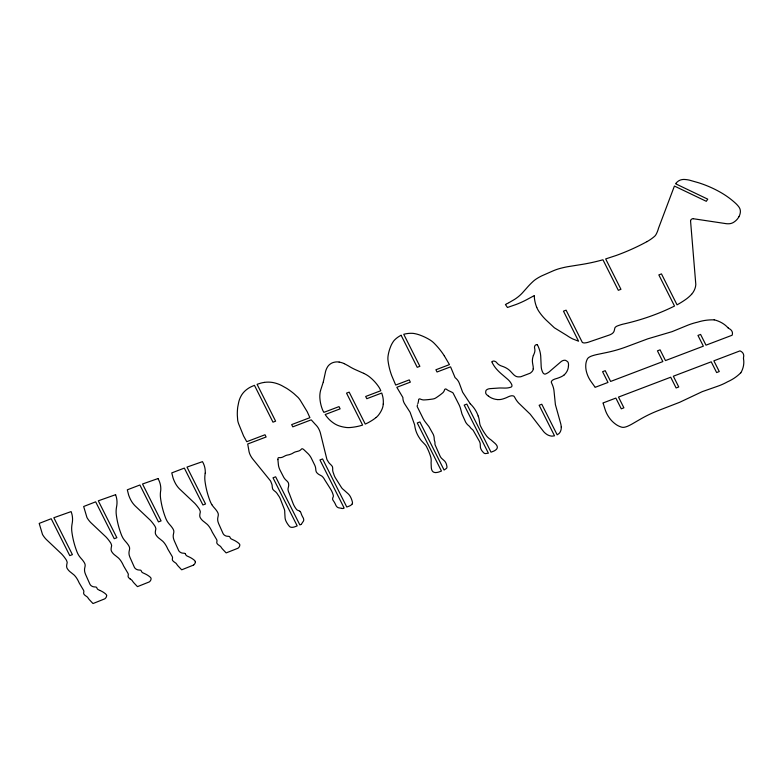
<?xml version="1.0" encoding="UTF-8"?>
<svg xmlns="http://www.w3.org/2000/svg" width="783" height="783" viewBox="0 0 783 783"><rect width="100%" height="100%" fill="white"/><g stroke="black" fill="none" stroke-linecap="round" stroke-linejoin="round"><path stroke-width="1.17" d="M417.838 403.705L418.288 402.178A19.722 15.063 -12.3 0 0 418.582 399.663L419.12 398.948A1.732 1.321 -12.3 0 1 420.481 399.124A8.124 6.205 -12.3 0 0 423.75 399.947A56.278 42.987 -12.3 0 0 431.364 399.222A13.027 9.954 -12.3 0 0 434.536 398.596A13.027 9.954 -12.3 0 0 437.208 397.001A56.278 42.987 -12.3 0 0 442.982 392.626A8.153 6.225 -12.3 0 0 444.49 389.983A1.732 1.321 -12.3 0 1 445.341 388.955L446.261 389.131A19.722 15.063 -12.3 0 0 448.581 390.658L451.419 391.98A9.044 6.91 -12.3 0 1 453.044 392.958L458.495 403.676A41.509 31.702 -12.3 0 1 460.639 408.971L461.98 413.972L465.611 422.076A19.888 15.19 -12.3 0 0 469.379 426.255L471.102 428.487A19.839 15.151 -12.3 0 1 473.147 430.268L479.353 441.201A15.934 12.176 -12.3 0 1 480.194 443.589L480.41 447.367A15.151 11.569 -12.3 0 0 482.964 452.006A5.608 4.287 -12.3 0 0 484.462 453.337A2.183 1.664 -12.3 0 0 485.47 453.582L488.386 453.181L464.192 405.095L466.825 404.087L491.019 452.183L492.918 451.458A8.368 6.391 -12.3 0 0 496.246 449.491A4.424 3.377 -12.3 0 0 497.313 447.494A6.724 5.129 -12.3 0 0 496.784 445.478A17.999 13.751 -12.3 0 0 495.13 443.481L490.951 439.85A27.278 20.828 -12.3 0 1 486.713 436.18A95.966 73.299 -12.3 0 1 480.987 426.931A16.032 12.244 -12.3 0 1 479.783 423.75L479.147 419.551A27.777 21.219 -12.3 0 0 478.188 416.086M323.291 381.967L325.229 373.119A23.647 18.058 -12.3 0 1 327.363 367.198A10.287 7.859 -12.3 0 1 330.671 363.743A8.349 6.372 -12.3 0 1 334.331 362.226A9.533 7.282 -12.3 0 1 339.147 362.079M323.232 382.153L320.541 390.57A39.385 30.087 -12.3 0 0 319.944 398.841A64.529 49.29 -12.3 0 0 322.244 409.039A29.852 22.805 -12.3 0 0 323.878 412.367L339 406.612L340.125 408.853L325.17 414.54A53.469 40.843 -12.3 0 0 329.085 419.345A40.696 31.085 -12.3 0 0 334.83 423.887A23.96 18.303 -12.3 0 0 340.683 426.353A34.609 26.426 -12.3 0 0 346.272 427.479A17.989 13.742 -12.3 0 0 350.471 427.498A45.933 35.088 -12.3 0 0 359.788 425.913L362.607 425.081L346.536 393.135L349.169 392.136L365.24 424.073A35.255 26.925 -12.3 0 0 370.476 421.371A38.69 29.548 -12.3 0 0 376.104 417.496M508.696 302.815L514.617 299.37A38.005 29.03 -12.3 0 0 522.29 293.018L526.861 287.88A78.486 59.948 -12.3 0 1 532.704 281.811A25.242 19.281 -12.3 0 1 535.875 279.237A42.302 32.309 -12.3 0 1 541.767 275.861L552.827 270.987A40.413 30.87 -12.3 0 1 559.042 268.726A72.007 54.996 -12.3 0 1 567.704 266.709L580.418 264.674A147.821 112.909 -12.3 0 0 602.949 259.78L618.316 290.307L620.948 289.309L605.67 258.928L616.055 255.522A177.79 135.802 -12.3 0 0 647.012 241.614M508.147 303.099L506.787 303.814M506.239 304.107L505.417 304.528L507.453 307.484L516.203 304.45A78.466 59.929 -12.3 0 0 526.411 299.84L534.378 295.543A28.991 22.149 -12.3 0 0 534.593 299.468A57.179 43.672 -12.3 0 0 536.746 307.386M193.47 565.111L181.685 569.818L177.976 565.874A24.351 18.596 -12.3 0 1 176.508 563.887A5.412 4.13 -12.3 0 0 175.852 563.153L174.286 562.047A9.367 7.155 -12.3 0 1 172.935 560.843A3.651 2.789 -12.3 0 1 172.338 559.62A7.106 5.422 -12.3 0 1 172.426 558.465A4.972 3.798 -12.3 0 0 172.544 557.77A6.391 4.884 -12.3 0 0 172.152 556.419L167.768 549A47.049 35.94 -12.3 0 0 165.575 544.811A29.421 22.472 -12.3 0 0 162.776 541.268L159.693 538.763A19.105 14.593 -12.3 0 1 156.12 535.102A7.644 5.843 -12.3 0 1 155.308 532.401A25.663 19.604 -12.3 0 1 155.797 529.249A3.093 2.359 -12.3 0 0 155.817 528.496A20.965 16.012 -12.3 0 0 155.259 526.851A9.308 7.106 -12.3 0 0 154.75 525.902A65.518 50.043 -12.3 0 0 150.297 520.215L135.087 505.847A37.555 28.687 -12.3 0 1 131.172 500.699A58.656 44.797 -12.3 0 1 128.598 494.876L127.316 489.815L139.893 485L158.46 521.899L161.092 520.901L142.526 484.002L158.009 478.56M300.75 524.541L299.84 524.894L275.645 476.798L273.003 477.796L297.197 525.892L295.26 526.626A7.908 6.039 -12.3 0 1 293.116 527.243A5.295 4.052 -12.3 0 1 291.159 527.272A3.201 2.447 -12.3 0 1 289.504 526.421A27.796 21.229 -12.3 0 1 287.557 523.876A32.827 25.076 -12.3 0 1 285.824 520.754A18.058 13.791 -12.3 0 1 285.002 516.614L284.748 512.503A16.678 12.743 -12.3 0 0 284.454 509.576L280.187 498.546A30.038 22.942 -12.3 0 0 277.926 494.827A17.892 13.663 -12.3 0 0 275.41 491.646A16.267 12.42 -12.3 0 1 273.042 489.551A3.974 3.034 -12.3 0 1 272.67 488.905A25.036 19.125 -12.3 0 1 272.132 485.245A22.668 17.314 -12.3 0 0 271.124 482.426A9.69 7.399 -12.3 0 0 270.36 480.723L252.615 458.828A35.764 27.317 -12.3 0 1 249.806 454.032A25.78 19.692 -12.3 0 1 248.779 449.971L247.702 444L266.122 436.992L264.997 434.761L246.753 441.7L243.582 435.965L239.099 424.944A35.215 26.896 -12.3 0 1 237.699 420.393L237.318 415.225A91.591 69.961 -12.3 0 1 237.738 407.072L238.766 401.933A33.493 25.575 -12.3 0 1 241.712 394.896A22.09 16.874 -12.3 0 1 247.82 388.701A19.565 14.946 -12.3 0 1 251.578 386.577L254.446 385.324L272.983 422.174L275.616 421.176L257.078 384.316L260.093 383.347A19.565 14.946 -12.3 0 1 264.429 382.398M343.228 508.382L344.148 508.04L319.953 459.944L322.586 458.946L346.781 507.032L348.709 506.298A7.908 6.039 -12.3 0 0 350.578 505.417A5.227 3.993 -12.3 0 0 352.047 504.115M693.405 218.741L725.264 223.527A13.605 10.394 -12.3 0 0 729.639 223.703A7.703 5.882 -12.3 0 0 733.818 222.186A15.043 11.491 -12.3 0 0 738.878 216.774M341.877 508.402L338.462 507.756A4.551 3.475 -12.3 0 1 337.209 507.071A8.995 6.871 -12.3 0 1 335.76 505.045A33.532 25.614 -12.3 0 0 333.313 500.68A6.802 5.197 -12.3 0 1 332.658 499.348A1.546 1.184 -12.3 0 1 332.687 498.791A2.721 2.085 -12.3 0 1 332.814 497.704A4.708 3.602 -12.3 0 0 333.274 495.326A37.457 28.609 -12.3 0 0 330.7 489.267L324.544 479.558A15.65 11.951 -12.3 0 0 321.793 476.054L318.769 474.4A14.515 11.089 -12.3 0 1 317.135 473.01A5.579 4.267 -12.3 0 1 316.234 471.728A15.494 11.833 -12.3 0 1 315.784 469.702A19.193 14.662 -12.3 0 0 314.825 465.347L311.243 458.035A28.168 21.513 -12.3 0 0 308.12 453.729L303.882 449.706A6.176 4.718 -12.3 0 0 302.522 448.806L301.974 448.786A1.762 1.351 -12.3 0 0 301.328 449.197A5.236 4.003 -12.3 0 1 298.431 451.106L295.377 451.899A8.476 6.479 -12.3 0 0 293.419 452.809A8.642 6.607 -12.3 0 1 290.659 454.179A8.652 6.607 -12.3 0 1 287.625 455.011A8.476 6.479 -12.3 0 0 285.531 455.647L282.78 457.047A5.236 4.003 -12.3 0 1 279.208 457.605A1.762 1.351 -12.3 0 0 278.454 457.732L278.092 458.016A6.176 4.718 -12.3 0 0 277.906 459.582M537.069 344.637L537.138 344.667A1.889 1.439 -12.3 0 0 535.132 345.411A4.874 3.719 -12.3 0 0 534.535 347.691L534.848 349.365A12.479 9.533 -12.3 0 1 534.593 352.399A36.361 27.767 -12.3 0 1 533.37 355.541M100.058 590.49L98.433 589.746A4.972 3.798 -12.3 0 1 97.288 588.826L96.73 587.641A1.556 1.194 -12.3 0 0 95.937 587.044L93.803 586.839A5.07 3.876 -12.3 0 1 91.875 586.144A6.46 4.933 -12.3 0 1 90.681 585.253A10.11 7.722 -12.3 0 1 89.536 583.325L86.199 575.838A36.282 27.708 -12.3 0 1 84.75 571.972L84.613 571.15A20.358 15.552 -12.3 0 1 84.574 568.83L85.083 566.226A7.957 6.078 -12.3 0 0 84.956 564.044A16.091 12.283 -12.3 0 0 83.801 561.832A39.904 30.478 -12.3 0 0 81.344 558.71A45.551 34.785 -12.3 0 1 78.692 555.294A41.43 31.643 -12.3 0 1 76.714 551.124A147.361 112.556 -12.3 0 1 71.899 532.097A42.145 32.191 -12.3 0 1 72.085 523.876A36.243 27.679 -12.3 0 0 71.106 511.602L53.841 517.729L72.408 554.628L69.765 555.627L51.208 518.728L39.199 523.406L42.488 534.427A37.496 28.638 -12.3 0 0 46.403 539.575L61.612 553.953A65.518 50.043 -12.3 0 1 66.066 559.63A9.308 7.106 -12.3 0 1 66.575 560.579A20.965 16.012 -12.3 0 1 67.132 562.223A3.093 2.359 -12.3 0 1 67.113 562.977A25.663 19.604 -12.3 0 0 66.624 566.129A7.654 5.853 -12.3 0 0 67.436 568.83A19.086 14.574 -12.3 0 0 71.008 572.5L74.091 574.996A29.421 22.472 -12.3 0 1 76.891 578.539A47.049 35.94 -12.3 0 1 79.083 582.728L83.468 590.147A6.391 4.884 -12.3 0 1 83.859 591.498A4.972 3.798 -12.3 0 1 83.742 592.193A7.106 5.422 -12.3 0 0 83.654 593.348A3.651 2.789 -12.3 0 0 84.251 594.571A9.367 7.155 -12.3 0 0 85.601 595.775L87.167 596.881A5.412 4.13 -12.3 0 1 87.823 597.615A24.351 18.596 -12.3 0 0 89.291 599.602L93.001 603.546L104.785 598.838A5.119 3.905 -12.3 0 0 106.596 595.491M363.664 373.334L355.091 369.517A65.566 50.073 -12.3 0 1 348.337 365.847L344.295 363.664M130.066 578.872L131.632 579.978A5.412 4.13 -12.3 0 1 132.288 580.712A24.351 18.596 -12.3 0 0 133.746 582.699L137.465 586.643L149.25 581.935A5.119 3.905 -12.3 0 0 151.06 578.588A2.212 1.683 -12.3 0 0 150.835 577.883A10.893 8.319 -12.3 0 0 149.054 576.219A27.728 21.17 -12.3 0 0 144.522 573.587L142.898 572.843A4.972 3.798 -12.3 0 1 141.743 571.913L141.185 570.738A1.556 1.184 -12.3 0 0 140.402 570.132L138.268 569.936A5.07 3.876 -12.3 0 1 136.34 569.231A6.421 4.904 -12.3 0 1 135.146 568.35A10.071 7.693 -12.3 0 1 133.991 566.412L130.663 558.925A36.282 27.708 -12.3 0 1 129.205 555.059L129.068 554.237A20.603 15.738 -12.3 0 1 129.029 551.927L129.547 549.314A7.957 6.078 -12.3 0 0 129.41 547.141A16.091 12.283 -12.3 0 0 128.255 544.919A40.08 30.606 -12.3 0 0 125.809 541.797A45.16 34.491 -12.3 0 1 123.156 538.391A41.421 31.643 -12.3 0 1 121.169 534.212A147.449 112.625 -12.3 0 1 116.354 515.194A42.106 32.162 -12.3 0 1 116.54 506.973A36.243 27.679 -12.3 0 0 115.571 494.699M470.221 403.734L462.645 392.234L459.406 383.474A19.878 15.19 -12.3 0 0 455.08 377.621L450.577 366.845L437.031 371.994L435.906 369.762L449.452 364.604L444.313 355.834M115.6 494.69L98.306 500.817L116.863 537.715L114.23 538.714L95.663 501.825L83.664 506.503L86.952 517.524A37.437 28.599 -12.3 0 0 90.857 522.672L106.067 537.04A65.371 49.926 -12.3 0 1 110.53 542.717A9.279 7.086 -12.3 0 1 111.039 543.676A21.17 16.169 -12.3 0 1 111.587 545.32A3.122 2.378 -12.3 0 1 111.568 546.064A25.663 19.604 -12.3 0 0 111.088 549.216A7.654 5.853 -12.3 0 0 111.891 551.917A19.086 14.574 -12.3 0 0 115.463 555.587L118.556 558.083A29.421 22.472 -12.3 0 1 121.355 561.626A47.049 35.94 -12.3 0 1 123.548 565.815L127.923 573.244A6.391 4.884 -12.3 0 1 128.324 574.595A4.972 3.798 -12.3 0 1 128.206 575.28A7.106 5.422 -12.3 0 0 128.109 576.445A3.651 2.789 -12.3 0 0 128.706 577.658A9.318 7.116 -12.3 0 0 130.066 578.872M401.111 335.29L417.222 367.315L419.864 366.317L403.744 334.282A22.1 16.883 -12.3 0 1 412.201 333.323A13.037 9.964 -12.3 0 1 414.97 333.685A30.331 23.167 -12.3 0 1 420.373 335.251A59.351 45.336 -12.3 0 1 430.18 340.057A31.017 23.686 -12.3 0 1 434.418 343.512A114.504 87.461 -12.3 0 1 444.313 355.834M185.414 553.914L185.972 555.098A4.972 3.798 -12.3 0 0 187.117 556.028L188.742 556.762A27.718 21.17 -12.3 0 1 193.284 559.405A10.815 8.261 -12.3 0 1 195.065 561.059A2.212 1.683 -12.3 0 1 195.339 561.754M690.547 220.875L695.813 284.483A22.952 17.529 -12.3 0 1 691.624 294.31M277.896 459.582L278.425 465.024A28.217 21.552 -12.3 0 0 279.942 469.937L283.671 477.19A19.193 14.662 -12.3 0 0 286.705 480.762A15.494 11.833 -12.3 0 1 288.115 482.416A5.579 4.267 -12.3 0 1 288.594 483.874A14.427 11.021 -12.3 0 1 288.653 485.861L287.997 488.905A15.65 11.951 -12.3 0 0 289.093 493.045L293.106 503.557A37.437 28.599 -12.3 0 0 296.454 509.332A4.708 3.592 -12.3 0 0 298.793 510.653A2.721 2.085 -12.3 0 1 299.801 511.299M738.917 216.783A18.303 13.977 -12.3 0 0 740.336 212.32A13.428 10.257 -12.3 0 0 739.945 208.914A15.317 11.696 -12.3 0 0 738.32 206.213A38.719 29.568 -12.3 0 0 735.129 202.885A104.1 79.504 -12.3 0 0 718.892 191.424A120.063 91.699 -12.3 0 0 698.798 182.821L689.539 180.178A26.23 20.035 -12.3 0 0 684.499 179.464A8.212 6.274 -12.3 0 0 680.163 180.129A8.163 6.235 -12.3 0 0 677.099 182.087A12.841 9.807 -12.3 0 0 675.582 183.77L707.744 199.156L706.305 201.309L674.417 186.051L658.493 228.284A37.917 28.961 -12.3 0 1 656.134 234.303A9.729 7.429 -12.3 0 1 654.627 236.3A41.362 31.594 -12.3 0 1 647.012 241.624M536.737 307.386A43.124 32.935 -12.3 0 0 539.438 312.211A78.134 59.684 -12.3 0 0 545.986 319.934L554.374 327.783L566.961 335.516A51.355 39.228 -12.3 0 0 572.686 338.912L578.578 341.212L563.466 311.164L566.099 310.166L582.317 342.396A3.788 2.897 -12.3 0 0 585.332 342.856A11.393 8.701 -12.3 0 0 588.336 342.21L609.272 335.055A11.491 8.779 -12.3 0 0 612.237 333.548A6.107 4.669 -12.3 0 0 614.273 330.543L614.87 327.999A1.997 1.527 -12.3 0 1 615.497 327.128A4.561 3.484 -12.3 0 1 617.327 325.982A39.013 29.793 -12.3 0 1 622.788 324.201C640.66 320.227 658.111 314.218 674.515 306.055L658.836 274.902L661.469 273.893L677.041 304.832A74.6 56.983 -12.3 0 0 686.437 298.92A34.697 26.505 -12.3 0 0 691.575 294.281M690.606 220.865A2.496 1.909 -12.3 0 1 693.425 218.643M470.231 403.734A48.272 36.87 -12.3 0 1 478.178 416.086M401.102 335.281A22.1 16.883 -12.3 0 0 394.554 340.028A13.037 9.964 -12.3 0 0 392.988 342.054A30.39 23.206 -12.3 0 0 390.648 346.556A59.351 45.336 -12.3 0 0 388.045 356.079A30.929 23.627 -12.3 0 0 388.084 361.129A114.416 87.393 -12.3 0 0 391.784 375.82L395.699 385.05L409.235 379.902L410.361 382.133L396.824 387.291L402.873 397.47A19.898 15.2 -12.3 0 0 404.88 404.204L410.077 412.23L414.647 424.875A48.252 36.86 -12.3 0 0 419.678 438.333A27.679 21.141 -12.3 0 0 421.949 441.309L425.052 444.568A16.032 12.244 -12.3 0 1 426.931 447.494A95.966 73.299 -12.3 0 1 430.865 457.429A27.278 20.828 -12.3 0 1 431.081 462.616L431.306 467.754A17.999 13.751 -12.3 0 0 431.873 470.162A6.724 5.129 -12.3 0 0 433.195 471.885A4.385 3.347 -12.3 0 0 435.867 472.56M435.867 472.541A8.368 6.391 -12.3 0 0 439.547 471.757L441.446 471.033L417.251 422.947L419.884 421.939L444.078 470.035L446.379 468.44A2.143 1.644 -12.3 0 0 446.887 467.52A5.608 4.287 -12.3 0 0 446.76 465.777A15.161 11.579 -12.3 0 0 444.587 461.001L441.534 458.29A15.934 12.176 -12.3 0 1 440.085 456.137L435.064 444.754A19.839 15.151 -12.3 0 1 434.957 442.238L434.232 439.615A19.888 15.19 -12.3 0 0 433.253 434.379L428.888 426.559L425.57 422.311A41.509 31.702 -12.3 0 1 422.546 417.349L417.202 406.592A9.044 6.91 -12.3 0 1 417.486 404.889M299.801 511.299A1.537 1.174 -12.3 0 1 300.29 511.661A6.763 5.168 -12.3 0 1 300.975 512.982A33.61 25.673 -12.3 0 0 303.001 517.504A8.975 6.851 -12.3 0 1 303.726 519.804A4.532 3.465 -12.3 0 1 303.461 521.067L301.68 523.69A1.605 1.223 -12.3 0 1 300.75 524.551M264.429 382.378A22.1 16.883 -12.3 0 1 273.796 382.711A33.493 25.575 -12.3 0 1 281.753 385.598L286.793 388.427A91.582 69.951 -12.3 0 1 293.968 393.683L298.069 397.441A35.215 26.896 -12.3 0 1 300.956 401.415L307.23 411.76L309.911 417.672L291.668 424.611L292.793 426.852L311.223 419.845L315.529 424.592A25.78 19.692 -12.3 0 1 318.26 427.998A35.842 27.376 -12.3 0 1 320.404 433.048L326.854 459.239A9.65 7.37 -12.3 0 0 327.774 460.884A22.668 17.314 -12.3 0 0 329.477 463.438A25.036 19.125 -12.3 0 1 332.188 466.267A3.974 3.034 -12.3 0 1 332.491 466.942A16.267 12.42 -12.3 0 1 332.658 469.878A17.921 13.693 -12.3 0 0 333.627 473.637A29.96 22.883 -12.3 0 0 335.232 477.61L341.652 487.819A16.737 12.782 -12.3 0 0 343.923 490.001L347.221 492.957A18.029 13.771 -12.3 0 1 350.158 496.295A32.827 25.076 -12.3 0 1 351.626 499.515A27.796 21.229 -12.3 0 1 352.458 502.48A3.201 2.447 -12.3 0 1 352.066 504.115M343.238 508.392A1.605 1.223 -12.3 0 1 341.877 508.392M363.664 373.334A34.618 26.446 -12.3 0 1 370.114 377.357A63.09 48.184 -12.3 0 1 377.807 385.53A37.016 28.276 -12.3 0 1 380.792 390.717L365.671 396.472L366.796 398.713L381.742 393.027L382.084 394.182A41.264 31.516 -12.3 0 1 383.249 404.077M339.147 362.069A20.789 15.875 -12.3 0 1 344.295 363.664M376.114 417.496A16.306 12.45 -12.3 0 0 379.06 414.324A32.123 24.537 -12.3 0 0 382.31 408.452A22.991 17.559 -12.3 0 0 383.239 404.077M211.841 504.663A45.16 34.491 -12.3 0 0 214.493 508.069A40.08 30.606 -12.3 0 1 216.95 511.191A16.091 12.283 -12.3 0 1 218.105 513.413A7.957 6.078 -12.3 0 1 218.232 515.586L217.723 518.199A20.603 15.738 -12.3 0 0 217.752 520.509L217.889 521.331A36.282 27.708 -12.3 0 0 219.348 525.197L222.675 532.685A10.071 7.693 -12.3 0 0 223.821 534.623A6.421 4.904 -12.3 0 0 225.015 535.513A5.07 3.876 -12.3 0 0 226.953 536.208L229.086 536.414A1.556 1.184 -12.3 0 1 229.869 537.011L230.427 538.185A4.972 3.798 -12.3 0 0 231.582 539.115L233.207 539.859A27.728 21.17 -12.3 0 1 237.738 542.502A10.854 8.29 -12.3 0 1 239.52 544.156A2.192 1.674 -12.3 0 1 239.794 544.851A5.119 3.905 -12.3 0 1 237.973 548.237L226.15 552.915L222.431 548.971A24.351 18.596 -12.3 0 1 220.972 546.984A5.412 4.13 -12.3 0 0 220.317 546.25L218.751 545.144A9.318 7.116 -12.3 0 1 217.39 543.931A3.651 2.789 -12.3 0 1 216.793 542.717A7.106 5.422 -12.3 0 1 216.891 541.552A4.972 3.798 -12.3 0 0 217.008 540.867A6.391 4.884 -12.3 0 0 216.607 539.516L212.232 532.088A47.049 35.94 -12.3 0 0 210.04 527.899A29.421 22.472 -12.3 0 0 207.241 524.356L204.157 521.86A19.086 14.574 -12.3 0 1 200.575 518.189A7.654 5.853 -12.3 0 1 199.763 515.488A25.663 19.604 -12.3 0 1 200.252 512.336A3.122 2.378 -12.3 0 0 200.272 511.593A21.17 16.169 -12.3 0 0 199.724 509.948A9.279 7.086 -12.3 0 0 199.215 508.989A65.371 49.926 -12.3 0 0 194.752 503.312L179.542 488.944A37.437 28.599 -12.3 0 1 175.637 483.796A58.656 44.797 -12.3 0 1 173.063 477.963L171.771 472.903L184.348 468.097L202.914 504.986L205.547 503.988L186.99 467.089L202.474 461.647A34.442 26.309 -12.3 0 1 205.244 473.245M211.841 504.663A41.421 31.643 -12.3 0 1 209.854 500.484A147.449 112.625 -12.3 0 1 205.038 481.467A42.106 32.162 -12.3 0 1 205.224 473.245M743.537 358.399A10.071 7.693 -12.3 0 1 743.742 356.187A9.367 7.155 -12.3 0 0 742.901 353.104A8.31 6.342 -12.3 0 0 739.974 350.882L713.861 360.816L719.274 371.553L716.631 372.561L711.228 361.815L673.341 376.222L678.753 386.968L676.111 387.967L670.708 377.22L618.501 397.079L623.904 407.826L621.271 408.824L615.859 398.087L602.93 403A25.115 19.184 -12.3 0 1 603.752 405.183L605.122 409.538A48.203 36.821 -12.3 0 0 610.397 419.228A37.055 28.305 -12.3 0 0 615.898 424.386A21.21 16.198 -12.3 0 0 621.663 427.166A5.158 3.944 -12.3 0 0 624.54 427.205A12.577 9.602 -12.3 0 0 627.966 426.079A36.449 27.836 -12.3 0 0 631.95 424.073L640.005 419.394A104.814 80.052 -12.3 0 1 659.002 410.292L679.713 402.276L702.263 391.637L717.541 386.283A50.748 38.759 -12.3 0 0 727.593 381.781A37.535 28.668 -12.3 0 0 740.767 372.767M743.439 358.418A31.682 24.204 -12.3 0 1 740.855 372.796M195.28 561.763A5.109 3.905 -12.3 0 1 193.509 565.14M185.405 553.924A1.556 1.194 -12.3 0 0 184.622 553.317L182.488 553.111A5.08 3.886 -12.3 0 1 180.56 552.416A6.489 4.962 -12.3 0 1 179.366 551.526A10.11 7.722 -12.3 0 1 178.221 549.597L174.883 542.11A36.282 27.708 -12.3 0 1 173.434 538.244L173.297 537.422A20.358 15.552 -12.3 0 1 173.258 535.102L173.767 532.499A7.957 6.078 -12.3 0 0 173.64 530.316A16.091 12.283 -12.3 0 0 172.485 528.104A39.904 30.478 -12.3 0 0 170.028 524.982A45.345 34.628 -12.3 0 1 167.376 521.566A41.43 31.643 -12.3 0 1 165.399 517.397A147.361 112.556 -12.3 0 1 160.584 498.37A42.145 32.191 -12.3 0 1 160.769 490.148A34.432 26.299 -12.3 0 0 157.99 478.57M106.654 595.481A2.212 1.683 -12.3 0 0 106.38 594.786A10.815 8.261 -12.3 0 0 104.599 593.132A27.718 21.17 -12.3 0 0 100.058 590.49M728.17 327.862A10.062 7.683 -12.3 0 0 730.187 329.232A9.367 7.155 -12.3 0 1 732.213 331.855A8.31 6.342 -12.3 0 1 732.105 335.241L705.992 345.166L700.589 334.429L697.956 335.427L703.359 346.174L665.472 360.581L660.069 349.835L657.436 350.843L662.839 361.58L610.632 381.438L605.22 370.692L602.587 371.7L607.99 382.447L595.06 387.36A25.115 19.184 -12.3 0 0 593.778 385.363L591.028 381.527A48.203 36.811 -12.3 0 1 586.418 371.573A37.055 28.296 -12.3 0 1 585.801 364.565A21.219 16.208 -12.3 0 1 587.377 358.996A5.158 3.935 -12.3 0 1 589.139 357.224A12.479 9.533 -12.3 0 1 592.565 355.707A36.449 27.836 -12.3 0 1 596.959 354.533L606.385 352.565A104.824 80.062 -12.3 0 0 626.968 346.605L647.795 338.824L672.078 331.649L686.985 325.532A50.748 38.759 -12.3 0 1 697.604 322.165A37.545 28.677 -12.3 0 1 714.155 319.885M714.194 319.807A31.692 24.204 -12.3 0 1 728.092 327.911M497.645 399.555A10.345 7.899 -12.3 0 0 501.903 399.222A24.165 18.459 -12.3 0 0 507.462 397.206A15.425 11.784 -12.3 0 1 509.606 396.276A6.832 5.217 -12.3 0 1 511.818 395.767A5.07 3.866 -12.3 0 1 513.501 396.012A2.006 1.527 -12.3 0 1 514.245 396.629A17.275 13.194 -12.3 0 1 515.057 397.95A36.674 28.012 -12.3 0 0 518.63 403.01L530.228 414.207L543.647 431.629A21.66 16.541 -12.3 0 0 546.348 434.066A11.51 8.789 -12.3 0 0 551.77 436.141A2.946 2.251 -12.3 0 0 552.455 436.092L554.53 435.818L539.144 405.251L541.787 404.253L557.163 434.819L558.015 434.222A8.407 6.421 -12.3 0 0 559.082 433.449L559.277 433.263A10.032 7.664 -12.3 0 0 560.55 431.227A14.544 11.109 -12.3 0 0 561.245 427.058M497.626 399.604A16.991 12.978 -12.3 0 1 488.484 396.1M488.426 396.139A16.169 12.352 -12.3 0 1 486.194 394.055A3.905 2.985 -12.3 0 1 485.705 392.919A11.207 8.554 -12.3 0 1 485.861 390.981A3.259 2.486 -12.3 0 1 486.096 390.394A2.711 2.065 -12.3 0 1 486.752 389.758A4.649 3.553 -12.3 0 1 489.297 388.75A11.51 8.789 -12.3 0 1 491.049 388.574L499.114 388.025A37.398 28.57 -12.3 0 1 500.406 387.986L503.263 388.035A25.036 19.125 -12.3 0 0 506.914 388.006A11.393 8.701 -12.3 0 0 509.792 387.477A6.783 5.178 -12.3 0 0 511.407 386.919L511.788 386.489A4.228 3.23 -12.3 0 0 511.651 384.404A24.567 18.763 -12.3 0 0 507.873 379.432L501.277 373.775A65.919 50.347 -12.3 0 1 495.913 368.353A49.623 37.907 -12.3 0 1 492.478 363.175A8.447 6.45 -12.3 0 1 491.969 362.02M491.988 361.766A1.909 1.458 -12.3 0 1 494.367 361.159A5.285 4.042 -12.3 0 1 496.667 362.598A15.171 11.588 -12.3 0 0 497.929 363.968A13.311 10.169 -12.3 0 0 501.208 365.906L503.723 366.816A23.353 17.843 -12.3 0 1 510.281 371.083L513.149 374.127A14.29 10.913 -12.3 0 0 515.527 376.075A5.657 4.316 -12.3 0 0 518.101 376.858A14.632 11.177 -12.3 0 0 520.832 376.75L530.15 373.207A11.579 8.848 -12.3 0 0 532.332 371.22A6.127 4.678 -12.3 0 0 533.223 368.832M533.243 368.832A20.73 15.836 -12.3 0 0 532.988 365.514L532.509 362.627A23.333 17.823 -12.3 0 1 533.35 355.531M537.314 344.804A15.131 11.559 -12.3 0 1 538.312 346.732A49.818 38.054 -12.3 0 1 540.71 355.942L541.19 366.454A24.469 18.694 -12.3 0 0 542.844 372.551A4.238 3.23 -12.3 0 0 544.508 374.049L545.134 374.098A6.783 5.178 -12.3 0 0 546.7 373.442A12.342 9.425 -12.3 0 0 550.547 370.672L561.186 361.56A5.52 4.218 -12.3 0 1 563.525 360.405A4.111 3.142 -12.3 0 1 565.062 360.268A1.439 1.096 -12.3 0 1 565.62 360.425L566.06 360.63A11.305 8.633 -12.3 0 1 567.636 361.756A3.905 2.975 -12.3 0 1 568.311 363.018A16.218 12.391 -12.3 0 1 568.517 365.681M568.419 365.69A16.795 12.831 -12.3 0 1 564.23 374.92M564.151 374.881A10.913 8.339 -12.3 0 1 561.049 376.838A27.777 21.219 -12.3 0 1 555.744 378.776A9.435 7.204 -12.3 0 0 552.729 380.078A2.378 1.811 -12.3 0 0 552.064 380.626A6.117 4.678 -12.3 0 0 551.389 381.605A2.016 1.537 -12.3 0 0 551.408 382.495L552.465 385.021A36.439 27.826 -12.3 0 1 553.972 390.56L555.401 404.635L560.452 422.712A32.866 25.105 -12.3 0 1 561.254 427.058"/></g></svg>
